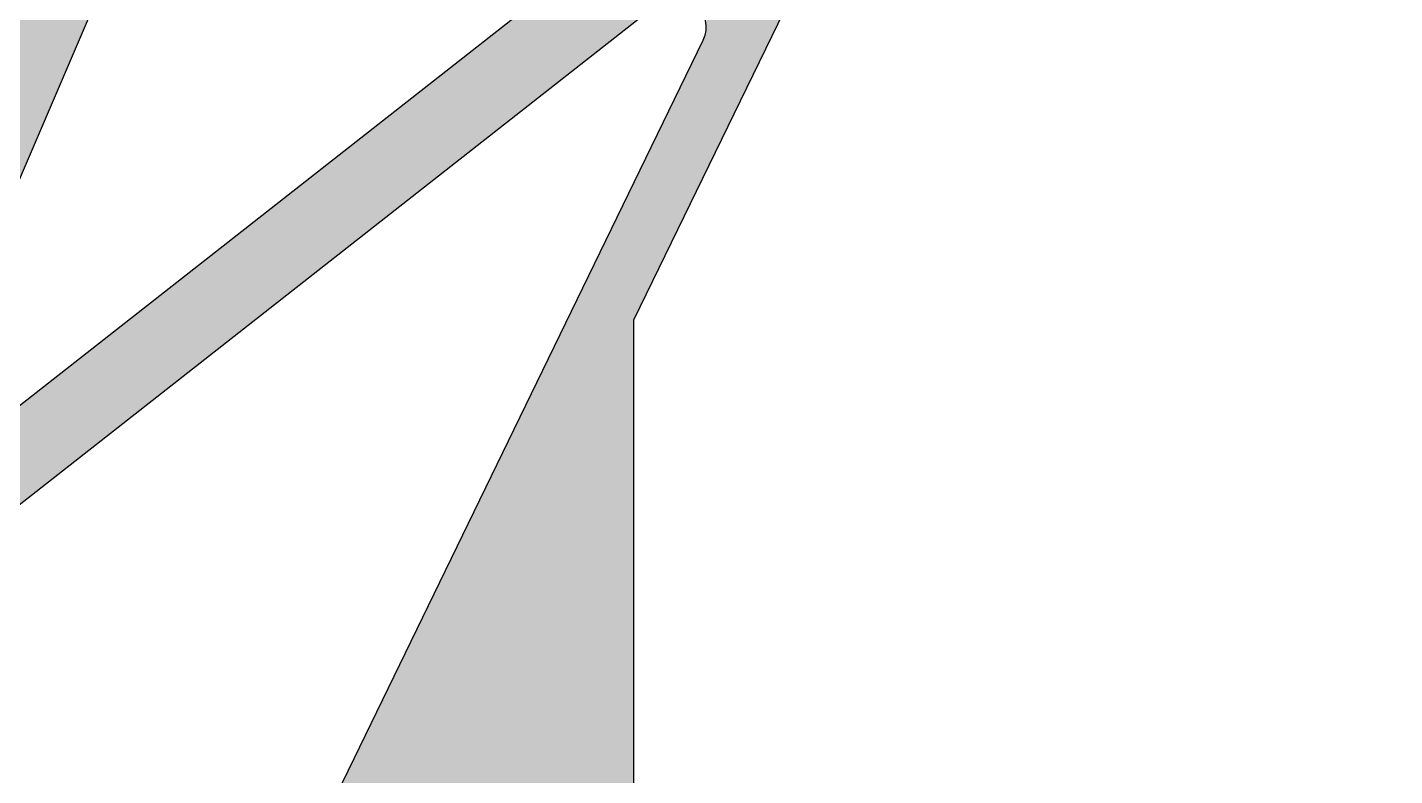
# Model space of a CAD drawing. Extents: x 181 to 485, y 440 to 775.
# Drawn here: x 439.02 to 485.16, y 576.16 to 601.41 of the extents above; entities that cross this region are included whole.
import ezdxf

# ---------------------------------------------------------------- set-up
doc = ezdxf.new("R2010")
doc.units = 0
doc.layers.add('LAYER_01', color=7, linetype='CONTINUOUS')

# ---------------------------------------------------------------- blocks, each defined once
blk = doc.blocks.new('*U1')
at = {"layer": 'LAYER_01', "linetype": 'CONTINUOUS'}
for points in [[(437.76, 593.972), (437.76, 629.942), (444.819, 610.408)], [(461.929, 596.557), (461.929, 606.816), (465.983, 604.899)], [(460.312, 602.208), (436.885, 587.178), (460.312, 605.548)], [(436.885, 583.838), (436.885, 587.178), (460.312, 602.208)], [(461.915, 596.528), (461.911, 601.233), (461.915, 601.253)], [(461.918, 596.535), (461.915, 601.253), (461.918, 601.274)], [(461.915, 596.528), (461.915, 601.253), (461.918, 596.535)], [(461.921, 596.541), (461.918, 601.274), (461.921, 601.295)], [(461.918, 596.535), (461.918, 601.274), (461.921, 596.541)], [(461.923, 596.546), (461.921, 601.295), (461.923, 601.316)], [(461.921, 596.541), (461.921, 601.295), (461.923, 596.546)], [(461.925, 596.55), (461.923, 601.316), (461.925, 601.338)], [(461.923, 596.546), (461.923, 601.316), (461.925, 596.55)], [(461.927, 596.553), (461.925, 601.338), (461.927, 601.359)], [(461.925, 596.55), (461.925, 601.338), (461.927, 596.553)], [(461.928, 596.556), (461.927, 601.359), (461.928, 601.38)], [(461.927, 596.553), (461.927, 601.359), (461.928, 596.556)], [(461.929, 596.557), (461.928, 601.38), (461.929, 601.402)], [(461.928, 596.556), (461.928, 601.38), (461.929, 596.557)], [(461.929, 596.557), (461.929, 601.402), (461.929, 601.423)], [(461.929, 596.557), (461.929, 601.402), (461.929, 596.557)], [(461.828, 596.35), (459.491, 596.174), (461.828, 600.984)], [(461.837, 596.367), (461.828, 600.984), (461.837, 601.002)], [(461.828, 596.35), (461.828, 600.984), (461.837, 596.367)], [(461.845, 596.384), (461.837, 601.002), (461.845, 601.019)], [(461.837, 596.367), (461.837, 601.002), (461.845, 596.384)], [(461.852, 596.4), (461.845, 601.019), (461.852, 601.038)], [(461.845, 596.384), (461.845, 601.019), (461.852, 596.4)], [(461.86, 596.415), (461.852, 601.038), (461.86, 601.056)], [(461.852, 596.4), (461.852, 601.038), (461.86, 596.415)], [(461.867, 596.43), (461.86, 601.056), (461.867, 601.075)], [(461.86, 596.415), (461.86, 601.056), (461.867, 596.43)], [(461.874, 596.444), (461.867, 601.075), (461.874, 601.094)], [(461.867, 596.43), (461.867, 601.075), (461.874, 596.444)], [(461.88, 596.457), (461.874, 601.094), (461.88, 601.113)], [(461.874, 596.444), (461.874, 601.094), (461.88, 596.457)], [(461.886, 596.47), (461.88, 601.113), (461.886, 601.132)], [(461.88, 596.457), (461.88, 601.113), (461.886, 596.47)], [(461.892, 596.481), (461.886, 601.132), (461.892, 601.152)], [(461.886, 596.47), (461.886, 601.132), (461.892, 596.481)], [(461.897, 596.492), (461.892, 601.152), (461.897, 601.172)], [(461.892, 596.481), (461.892, 601.152), (461.897, 596.492)], [(461.902, 596.503), (461.897, 601.172), (461.902, 601.192)], [(461.897, 596.492), (461.897, 601.172), (461.902, 596.503)], [(461.907, 596.512), (461.902, 601.192), (461.907, 601.212)], [(461.902, 596.503), (461.902, 601.192), (461.907, 596.512)], [(461.911, 596.52), (461.907, 601.212), (461.911, 601.233)], [(461.907, 596.512), (461.907, 601.212), (461.911, 596.52)], [(461.911, 596.52), (461.911, 601.233), (461.915, 596.528)], [(459.491, 591.541), (448.786, 574.145), (459.491, 596.174)], [(459.491, 591.541), (459.491, 596.174), (461.828, 596.35)], [(459.491, 440.369), (448.786, 574.145), (459.491, 591.541)]]:
    blk.add_solid(points, dxfattribs=at)

msp = doc.modelspace()

# ---------------------------------------------------------------- linework, layer by layer
at = {"layer": 'LAYER_01'}
for p, q in [((459.491, 591.541), (485.163, 644.369)), ((435.349, 588.36), (446.241, 613.72)), ((465.983, 609.995), (436.885, 587.178)), ((460.312, 602.208), (431.641, 579.725)), ((448.786, 574.145), (461.828, 600.984)), ((459.491, 440.369), (459.491, 591.541))]:
    msp.add_line(p, q, dxfattribs=at)
msp.add_arc((460.929, 601.421), 1, 334.0827, 128.102, dxfattribs=at)

# ---------------------------------------------------------------- block references
msp.add_blockref('*U1', (0, 0), dxfattribs=at)

doc.saveas('drawing.dxf')
